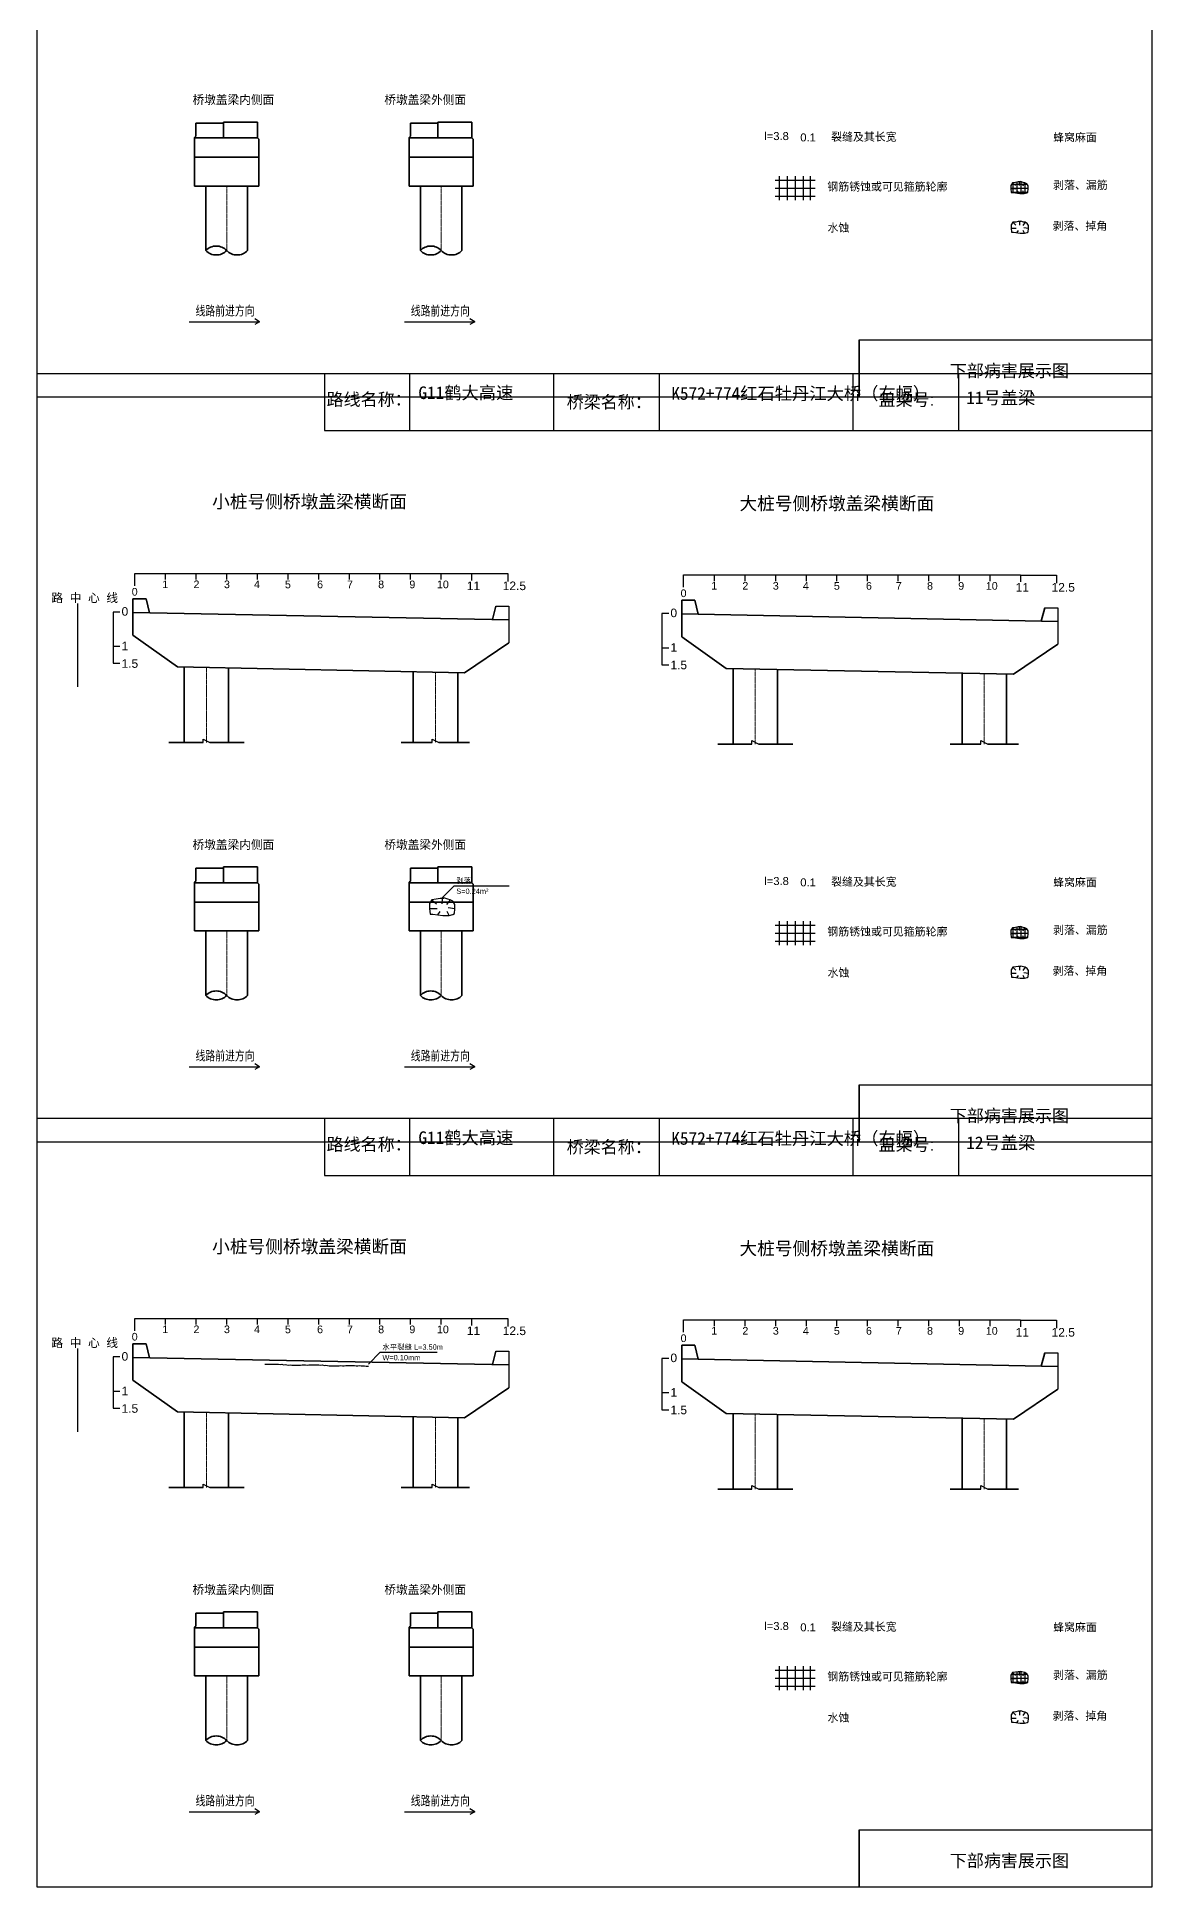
# Model space of a CAD drawing. Header units: millimetres. Extents: x 0 to 528, y -3530 to 23.
# Drawn here: x 0 to 528, y -3530 to -2653 of the extents above; entities that cross this region are included whole.
import ezdxf
from ezdxf.enums import TextEntityAlignment as Align

# ---------------------------------------------------------------- set-up
doc = ezdxf.new("R2010")
doc.units = ezdxf.units.MM
doc.linetypes.add('EBG_CENTER', pattern=[1.1, 0.8, -0.15, 0, -0.15])
doc.layers.add('Center', color=3, linetype='EBG_CENTER', lineweight=18)
doc.layers.add('中粗实线', color=4, linetype='Continuous', lineweight=35)
for name, color, linetype in [('图层1', 7, 'Continuous'), ('文字', 1, 'Continuous'), ('病害', 5, 'Continuous')]:
    doc.layers.add(name, color=color, linetype=linetype)
doc.styles.add('HAN', font='', dxfattribs={"width": 0.75})
doc.styles.get("Standard").update_dxf_attribs({"font": 'arial.ttf'})
doc.styles.get('HAN').set_extended_font_data('SimSun')

# ---------------------------------------------------------------- blocks, each defined once
blk = doc.blocks.new('88888')
for p, q in [((1243.215, -3599.279), (1245.415, -3599.279)), ((1245.415, -3599.279), (1245.261, -3599.19)), ((1245.415, -3599.279), (1245.261, -3599.367))]:
    blk.add_line(p, q)
at = {"layer": '文字', "color": 0, "style": 'HAN', "width": 0.75}
blk.add_text('线路前进方向', height=0.3, dxfattribs=at).set_placement((1244.335, -3599.082), align=Align.CENTER)
blk = doc.blocks.new('adfsd')
at = {"lineweight": -2, "ltscale": 0.5}
for p, q in [((1140.876, -3083.768), (1140.94, -3083.769)), ((1140.897, -3083.694), (1140.936, -3083.729)), ((1140.948, -3083.824), (1140.969, -3083.796)), ((1140.983, -3083.682), (1140.981, -3083.729)), ((1141.053, -3083.694), (1141.022, -3083.735)), ((1141.045, -3083.83), (1141.028, -3083.796)), ((1141.094, -3083.772), (1141.036, -3083.763))]:
    blk.add_line(p, q, dxfattribs=at)
blk.add_lwpolyline([(1141, -3083.682), (1140.967, -3083.682), (1140.934, -3083.69), (1140.897, -3083.694), (1140.876, -3083.727), (1140.876, -3083.768), (1140.88, -3083.818), (1140.905, -3083.818), (1140.991, -3083.83), (1141.045, -3083.83), (1141.078, -3083.822), (1141.09, -3083.814), (1141.094, -3083.772), (1141.094, -3083.735), (1141.078, -3083.707), (1141.053, -3083.694), (1141.033, -3083.69), (1141, -3083.678)], dxfattribs=at)

msp = doc.modelspace()

# ---------------------------------------------------------------- linework, layer by layer
at = {"color": 0}
for p, q in [((0, -2824), (0, -2459.76)), ((528.29, -2459.76), (528.29, -2824)), ((389.48, -2824), (389.48, -2796.92)), ((389.48, -2796.92), (528.29, -2796.92)), ((0, -2812.76), (528.29, -2812.76)), ((0, -3177), (0, -2812.76)), ((136.28, -2812.76), (136.28, -2839.84)), ((244.69, -2812.76), (244.69, -2839.84)), ((386.49, -2812.76), (386.49, -2839.84)), ((436.57, -2812.82), (436.57, -2839.9)), ((528.29, -2812.76), (528.29, -3177)), ((528.29, -2824), (0, -2824)), ((136.28, -2839.84), (528.29, -2839.84)), ((46.28, -2913.4), (46.28, -2907.6)), ((46.28, -2907.6), (60.79, -2907.6)), ((60.79, -2907.6), (60.79, -2910.5)), ((60.79, -2907.6), (75.3, -2907.6)), ((75.3, -2907.6), (89.8, -2907.6)), ((75.3, -2907.6), (75.3, -2910.5)), ((89.8, -2907.6), (104.31, -2907.6)), ((89.8, -2907.6), (89.8, -2910.5)), ((104.31, -2907.6), (118.82, -2907.6)), ((104.31, -2907.6), (104.31, -2910.5)), ((118.82, -2907.6), (133.32, -2907.6)), ((118.82, -2907.6), (118.82, -2910.5)), ((133.32, -2907.6), (147.83, -2907.6)), ((133.32, -2907.6), (133.32, -2910.5)), ((147.83, -2907.6), (162.34, -2907.6)), ((147.83, -2907.6), (147.83, -2910.5)), ((162.34, -2907.6), (176.84, -2907.6)), ((162.34, -2907.6), (162.34, -2910.5)), ((162.34, -2907.6), (173.94, -2907.6)), ((176.84, -2907.6), (191.35, -2907.6)), ((176.84, -2907.6), (176.84, -2910.5)), ((176.84, -2907.6), (179.74, -2907.6)), ((191.35, -2907.6), (205.85, -2907.6)), ((191.35, -2907.6), (191.35, -2910.5)), ((205.87, -2907.64), (205.87, -2910.89)), ((306.34, -2914.11), (306.34, -2908.3)), ((306.34, -2908.3), (320.85, -2908.3)), ((320.85, -2908.3), (320.85, -2911.2)), ((320.85, -2908.3), (335.36, -2908.3)), ((335.36, -2908.3), (349.86, -2908.3)), ((335.36, -2908.3), (335.36, -2911.2)), ((349.86, -2908.3), (364.37, -2908.3)), ((349.86, -2908.3), (349.86, -2911.2)), ((364.37, -2908.3), (378.88, -2908.3)), ((364.37, -2908.3), (364.37, -2911.2)), ((378.88, -2908.3), (393.38, -2908.3)), ((378.88, -2908.3), (378.88, -2911.2)), ((393.38, -2908.3), (407.89, -2908.3)), ((393.38, -2908.3), (393.38, -2911.2)), ((407.89, -2908.3), (422.39, -2908.3)), ((407.89, -2908.3), (407.89, -2911.2)), ((422.39, -2908.3), (436.9, -2908.3)), ((422.39, -2908.3), (422.39, -2911.2)), ((422.39, -2908.3), (434, -2908.3)), ((436.9, -2908.3), (451.41, -2908.3)), ((436.9, -2908.3), (436.9, -2911.2)), ((436.9, -2908.3), (439.8, -2908.3)), ((451.41, -2908.3), (465.91, -2908.3)), ((451.41, -2908.3), (451.41, -2911.2)), ((465.93, -2908.34), (465.93, -2911.59)), ((39.3, -2925.85), (36.06, -2925.85)), ((36.06, -2925.85), (36.06, -2950.15)), ((299.36, -2926.55), (296.12, -2926.55)), ((296.12, -2926.55), (296.12, -2950.85)), ((36.06, -2942.05), (39.3, -2942.05)), ((296.12, -2942.75), (299.36, -2942.75)), ((36.06, -2950.15), (39.3, -2950.15)), ((296.12, -2950.85), (299.36, -2950.85)), ((78.66, -2987.72), (78.66, -2986.1)), ((187.17, -2987.72), (187.17, -2986.1)), ((338.72, -2988.43), (338.72, -2986.81)), ((447.23, -2988.43), (447.23, -2986.81)), ((389.48, -3177), (389.48, -3149.92)), ((389.48, -3149.92), (528.29, -3149.92)), ((0, -3165.76), (528.29, -3165.76)), ((0, -3530), (0, -3165.76)), ((136.28, -3165.76), (136.28, -3192.84)), ((244.69, -3165.76), (244.69, -3192.84)), ((386.49, -3165.76), (386.49, -3192.84)), ((436.57, -3165.82), (436.57, -3192.9)), ((528.29, -3165.76), (528.29, -3530)), ((528.29, -3177), (0, -3177)), ((136.28, -3192.84), (528.29, -3192.84)), ((46.28, -3266.4), (46.28, -3260.6)), ((46.28, -3260.6), (60.79, -3260.6)), ((60.79, -3260.6), (60.79, -3263.5)), ((60.79, -3260.6), (75.3, -3260.6)), ((75.3, -3260.6), (89.8, -3260.6)), ((75.3, -3260.6), (75.3, -3263.5)), ((89.8, -3260.6), (104.31, -3260.6)), ((89.8, -3260.6), (89.8, -3263.5)), ((104.31, -3260.6), (118.82, -3260.6)), ((104.31, -3260.6), (104.31, -3263.5)), ((118.82, -3260.6), (133.32, -3260.6)), ((118.82, -3260.6), (118.82, -3263.5)), ((133.32, -3260.6), (147.83, -3260.6)), ((133.32, -3260.6), (133.32, -3263.5)), ((147.83, -3260.6), (162.34, -3260.6)), ((147.83, -3260.6), (147.83, -3263.5)), ((162.34, -3260.6), (176.84, -3260.6)), ((162.34, -3260.6), (162.34, -3263.5)), ((162.34, -3260.6), (173.94, -3260.6)), ((176.84, -3260.6), (191.35, -3260.6)), ((176.84, -3260.6), (176.84, -3263.5)), ((176.84, -3260.6), (179.74, -3260.6)), ((191.35, -3260.6), (205.85, -3260.6)), ((191.35, -3260.6), (191.35, -3263.5)), ((205.87, -3260.64), (205.87, -3263.89)), ((306.34, -3267.11), (306.34, -3261.3)), ((306.34, -3261.3), (320.85, -3261.3)), ((320.85, -3261.3), (320.85, -3264.2)), ((320.85, -3261.3), (335.36, -3261.3)), ((335.36, -3261.3), (349.86, -3261.3)), ((335.36, -3261.3), (335.36, -3264.2)), ((349.86, -3261.3), (364.37, -3261.3)), ((349.86, -3261.3), (349.86, -3264.2)), ((364.37, -3261.3), (378.88, -3261.3)), ((364.37, -3261.3), (364.37, -3264.2)), ((378.88, -3261.3), (393.38, -3261.3)), ((378.88, -3261.3), (378.88, -3264.2)), ((393.38, -3261.3), (407.89, -3261.3)), ((393.38, -3261.3), (393.38, -3264.2)), ((407.89, -3261.3), (422.39, -3261.3)), ((407.89, -3261.3), (407.89, -3264.2)), ((422.39, -3261.3), (436.9, -3261.3)), ((422.39, -3261.3), (422.39, -3264.2)), ((422.39, -3261.3), (434, -3261.3)), ((436.9, -3261.3), (451.41, -3261.3)), ((436.9, -3261.3), (436.9, -3264.2)), ((436.9, -3261.3), (439.8, -3261.3)), ((451.41, -3261.3), (465.91, -3261.3)), ((451.41, -3261.3), (451.41, -3264.2)), ((465.93, -3261.34), (465.93, -3264.59)), ((39.3, -3278.85), (36.06, -3278.85)), ((36.06, -3278.85), (36.06, -3303.15)), ((299.36, -3279.55), (296.12, -3279.55)), ((296.12, -3279.55), (296.12, -3303.85)), ((36.06, -3295.05), (39.3, -3295.05)), ((296.12, -3295.75), (299.36, -3295.75)), ((36.06, -3303.15), (39.3, -3303.15)), ((296.12, -3303.85), (299.36, -3303.85)), ((78.66, -3340.72), (78.66, -3339.1)), ((187.17, -3340.72), (187.17, -3339.1)), ((338.72, -3341.43), (338.72, -3339.81)), ((447.23, -3341.43), (447.23, -3339.81)), ((389.48, -3530), (389.48, -3502.92)), ((389.48, -3502.92), (528.29, -3502.92)), ((528.29, -3530), (0, -3530))]:
    msp.add_line(p, q, dxfattribs=at)
at = {"color": 1}
for p, q in [((349.74, -2721.26), (368.7, -2721.26)), ((349.74, -2725.06), (368.7, -2725.06)), ((351.64, -2719.37), (351.64, -2730.74)), ((355.43, -2719.37), (355.43, -2730.74)), ((359.22, -2719.37), (359.22, -2730.74)), ((363.01, -2719.37), (363.01, -2730.74)), ((366.26, -2719.34), (366.26, -2730.72)), ((461.36, -2724.97), (469.63, -2724.97)), ((461.75, -2723.08), (469.1, -2723.08)), ((462.28, -2722.43), (462.28, -2727.12)), ((464.18, -2722.13), (464.18, -2727.37)), ((466.07, -2722.13), (466.07, -2727.59)), ((467.97, -2722.43), (467.97, -2727.54)), ((349.74, -2728.85), (368.7, -2728.85)), ((461.5, -2726.87), (469.48, -2726.87)), ((19.16, -2921.85), (19.16, -2961.35)), ((349.74, -3074.26), (368.7, -3074.26)), ((351.64, -3072.37), (351.64, -3083.74)), ((355.43, -3072.37), (355.43, -3083.74)), ((359.22, -3072.37), (359.22, -3083.74)), ((363.01, -3072.37), (363.01, -3083.74)), ((366.26, -3072.34), (366.26, -3083.72)), ((461.75, -3076.08), (469.1, -3076.08)), ((462.28, -3075.43), (462.28, -3080.12)), ((464.18, -3075.13), (464.18, -3080.37)), ((466.07, -3075.13), (466.07, -3080.59)), ((467.97, -3075.43), (467.97, -3080.54)), ((349.74, -3078.06), (368.7, -3078.06)), ((349.74, -3081.85), (368.7, -3081.85)), ((461.36, -3077.97), (469.63, -3077.97)), ((461.5, -3079.87), (469.48, -3079.87)), ((19.16, -3274.85), (19.16, -3314.35)), ((349.74, -3427.26), (368.7, -3427.26)), ((351.64, -3425.37), (351.64, -3436.74)), ((355.43, -3425.37), (355.43, -3436.74)), ((359.22, -3425.37), (359.22, -3436.74)), ((363.01, -3425.37), (363.01, -3436.74)), ((366.26, -3425.34), (366.26, -3436.72)), ((349.74, -3431.06), (368.7, -3431.06)), ((349.74, -3434.85), (368.7, -3434.85)), ((461.36, -3430.97), (469.63, -3430.97)), ((461.5, -3432.87), (469.48, -3432.87)), ((461.75, -3429.08), (469.1, -3429.08)), ((462.28, -3428.43), (462.28, -3433.12)), ((464.18, -3428.13), (464.18, -3433.37)), ((466.07, -3428.13), (466.07, -3433.59)), ((467.97, -3428.43), (467.97, -3433.54))]:
    msp.add_line(p, q, dxfattribs=at)
for p, q in [((205.87, -2907.64), (223.01, -2907.64)), ((223.01, -2907.64), (223.01, -2911.46)), ((465.93, -2908.34), (483.07, -2908.34)), ((483.07, -2908.34), (483.07, -2912.17)), ((217.41, -2923.13), (223.61, -2923.13)), ((223.61, -2923.13), (223.61, -2929.6)), ((477.47, -2923.83), (483.67, -2923.83)), ((483.67, -2923.83), (483.67, -2930.31)), ((223.61, -2929.6), (223.61, -2940.45)), ((483.67, -2930.31), (483.67, -2941.16)), ((78.66, -2986.1), (81.9, -2987.72)), ((187.17, -2986.1), (190.41, -2987.72)), ((338.72, -2986.81), (341.96, -2988.43)), ((447.23, -2986.81), (450.47, -2988.43)), ((205.87, -3260.64), (223.01, -3260.64)), ((223.01, -3260.64), (223.01, -3264.46)), ((465.93, -3261.34), (483.07, -3261.34)), ((483.07, -3261.34), (483.07, -3265.17)), ((217.41, -3276.13), (223.61, -3276.13)), ((223.61, -3276.13), (223.61, -3282.6)), ((477.47, -3276.83), (483.67, -3276.83)), ((483.67, -3276.83), (483.67, -3283.31)), ((223.61, -3282.6), (223.61, -3293.45)), ((483.67, -3283.31), (483.67, -3294.16)), ((78.66, -3339.1), (81.9, -3340.72)), ((187.17, -3339.1), (190.41, -3340.72)), ((338.72, -3339.81), (341.96, -3341.43)), ((447.23, -3339.81), (450.47, -3341.43))]:
    msp.add_line(p, q)
at = {"color": 7}
for p, q in [((186, -3066.29), (189.53, -3066.35)), ((187.13, -3062.22), (189.31, -3064.11)), ((189.96, -3069.35), (191.1, -3067.8)), ((191.89, -3061.54), (191.77, -3064.11)), ((195.74, -3062.22), (194.01, -3064.45)), ((195.28, -3069.69), (194.35, -3067.8)), ((198, -3066.52), (194.79, -3066.01))]:
    msp.add_line(p, q, dxfattribs=at)
at = {"color": 0}
for points in [[(0, -2459.76), (528.29, -2459.76), (528.29, -2824), (0, -2824)], [(0, -2812.76), (528.29, -2812.76), (528.29, -3177), (0, -3177)], [(0, -3165.76), (528.29, -3165.76), (528.29, -3530), (0, -3530)]]:
    msp.add_lwpolyline(points, dxfattribs=at)
at = {"color": 7}
for points in [[(192, -3061.31), (197.66, -3055.66), (223.66, -3055.66)], [(192.79, -3061.54), (190.98, -3061.54), (189.17, -3061.99), (187.13, -3062.22), (186, -3064.03), (186, -3066.29), (186.23, -3069.01), (187.58, -3069.01), (192.34, -3069.69), (195.28, -3069.69), (197.09, -3069.23), (197.77, -3068.78), (198, -3066.52), (198, -3064.48), (197.09, -3062.9), (195.74, -3062.22), (194.6, -3061.99), (192.79, -3061.31)], [(157, -3282.3), (162.66, -3276.64), (189.66, -3276.64)], [(108, -3282.33), (108.8, -3282.31), (109.6, -3282.26), (110.4, -3282.21), (111.2, -3282.21), (112, -3282.26), (112.8, -3282.3), (113.6, -3282.28), (114.4, -3282.31), (115.2, -3282.4), (116, -3282.32), (116.8, -3282.51), (117.6, -3282.38), (118.4, -3282.54), (119.2, -3282.67), (120, -3282.55), (120.8, -3282.69), (121.6, -3282.76), (122.4, -3282.66), (123.2, -3282.68), (124, -3282.71), (124.8, -3282.68), (125.6, -3282.61), (126.4, -3282.58), (127.2, -3282.53), (128, -3282.66), (128.8, -3282.5), (129.6, -3282.61), (130.4, -3282.61), (131.2, -3282.54), (132, -3282.61), (132.8, -3282.6), (133.6, -3282.64), (134.4, -3282.66), (135.2, -3282.64), (136, -3282.81), (136.8, -3282.78), (137.6, -3282.91), (138.4, -3283.01), (139.2, -3282.97), (140, -3283.04), (140.8, -3283.09), (141.6, -3282.99), (142.4, -3282.98), (143.2, -3283.11), (144, -3282.94), (144.8, -3283.02), (145.6, -3283.01), (146.4, -3282.89), (147.2, -3282.88), (148, -3282.91), (148.8, -3282.94), (149.6, -3282.9), (150.4, -3282.88), (151.2, -3282.98), (152, -3283), (152.8, -3282.9), (153.6, -3283.09), (154.4, -3283.07), (155.2, -3283.07), (156, -3283.27), (156.8, -3283.18), (157, -3283.16)]]:
    msp.add_lwpolyline(points, dxfattribs=at)
at = {"layer": 'Center', "color": 1}
for p, q in [((89.87, -2723.99), (89.87, -2754.55)), ((191.5, -2723.99), (191.5, -2754.55)), ((80.28, -2952.16), (80.28, -2987.72)), ((340.34, -2952.87), (340.34, -2988.43)), ((188.79, -2954.33), (188.79, -2987.72)), ((448.85, -2955.04), (448.85, -2988.43)), ((89.87, -3076.99), (89.87, -3107.55)), ((191.5, -3076.99), (191.5, -3107.55)), ((80.28, -3305.16), (80.28, -3340.72)), ((188.79, -3307.33), (188.79, -3340.72)), ((340.34, -3305.87), (340.34, -3341.43)), ((448.85, -3308.04), (448.85, -3341.43)), ((89.87, -3429.99), (89.87, -3460.55)), ((191.5, -3429.99), (191.5, -3460.55))]:
    msp.add_line(p, q, dxfattribs=at)
at = {"layer": '中粗实线', "color": 0}
for p, q in [((75.31, -2694.26), (88.35, -2694.26)), ((75.31, -2694.26), (75.31, -2700.33)), ((88.35, -2693.66), (104.43, -2693.66)), ((88.35, -2693.66), (88.35, -2701.24)), ((104.43, -2693.66), (104.43, -2701.24)), ((176.93, -2694.26), (189.98, -2694.26)), ((176.93, -2694.26), (176.93, -2700.33)), ((189.98, -2693.66), (206.06, -2693.66)), ((189.98, -2693.66), (189.98, -2701.24)), ((206.06, -2693.66), (206.06, -2701.24)), ((75.31, -2700.33), (74.7, -2700.94)), ((74.7, -2723.99), (74.7, -2700.94)), ((74.7, -2701.24), (104.43, -2701.24)), ((104.43, -2701.24), (105.04, -2701.85)), ((105.04, -2723.99), (105.04, -2701.85)), ((176.93, -2700.33), (176.33, -2700.94)), ((176.33, -2723.99), (176.33, -2700.94)), ((176.33, -2701.24), (206.06, -2701.24)), ((206.06, -2701.24), (206.66, -2701.85)), ((206.66, -2723.99), (206.66, -2701.85)), ((74.7, -2710.34), (105.04, -2710.34)), ((176.33, -2710.34), (206.66, -2710.34)), ((74.7, -2723.99), (105.04, -2723.99)), ((80.01, -2723.99), (80.01, -2754.55)), ((99.73, -2723.99), (99.73, -2754.55)), ((176.33, -2723.99), (206.66, -2723.99)), ((181.64, -2723.99), (181.64, -2754.55)), ((201.36, -2723.99), (201.36, -2754.55)), ((45.46, -2926.04), (45.46, -2919.56)), ((45.46, -2919.56), (51.66, -2919.56)), ((45.46, -2926.04), (45.46, -2936.89)), ((223.61, -2929.6), (45.46, -2926.04)), ((51.66, -2919.56), (53.28, -2926.2)), ((217.41, -2923.13), (215.79, -2929.45)), ((305.52, -2926.74), (305.52, -2920.26)), ((305.52, -2920.26), (311.72, -2920.26)), ((305.52, -2926.74), (305.52, -2937.59)), ((483.67, -2930.31), (305.52, -2926.74)), ((311.72, -2920.26), (313.34, -2926.9)), ((477.47, -2923.83), (475.85, -2930.15)), ((45.46, -2936.89), (66.51, -2951.89)), ((202.55, -2954.61), (223.61, -2940.45)), ((305.52, -2937.59), (326.57, -2952.59)), ((462.61, -2955.31), (483.67, -2941.16)), ((202.55, -2954.61), (66.51, -2951.89)), ((69.75, -2951.95), (69.75, -2987.72)), ((90.81, -2952.37), (90.81, -2987.72)), ((178.26, -2954.12), (178.26, -2987.72)), ((462.61, -2955.31), (326.57, -2952.59)), ((329.81, -2952.65), (329.81, -2988.43)), ((350.87, -2953.08), (350.87, -2988.43)), ((199.32, -2954.54), (199.32, -2987.72)), ((438.32, -2954.82), (438.32, -2988.43)), ((459.38, -2955.25), (459.38, -2988.43)), ((78.66, -2987.72), (62.47, -2987.72)), ((98.1, -2987.72), (81.9, -2987.72)), ((187.17, -2987.72), (172.59, -2987.72)), ((204.98, -2987.72), (190.41, -2987.72)), ((338.72, -2988.43), (322.52, -2988.43)), ((358.15, -2988.43), (341.96, -2988.43)), ((447.23, -2988.43), (432.65, -2988.43)), ((465.04, -2988.43), (450.47, -2988.43)), ((75.31, -3047.26), (88.35, -3047.26)), ((75.31, -3047.26), (75.31, -3053.33)), ((88.35, -3046.66), (104.43, -3046.66)), ((88.35, -3046.66), (88.35, -3054.24)), ((104.43, -3046.66), (104.43, -3054.24)), ((176.93, -3047.26), (189.98, -3047.26)), ((176.93, -3047.26), (176.93, -3053.33)), ((189.98, -3046.66), (206.06, -3046.66)), ((189.98, -3046.66), (189.98, -3054.24)), ((206.06, -3046.66), (206.06, -3054.24)), ((75.31, -3053.33), (74.7, -3053.94)), ((74.7, -3076.99), (74.7, -3053.94)), ((74.7, -3054.24), (104.43, -3054.24)), ((104.43, -3054.24), (105.04, -3054.85)), ((105.04, -3076.99), (105.04, -3054.85)), ((176.93, -3053.33), (176.33, -3053.94)), ((176.33, -3076.99), (176.33, -3053.94)), ((176.33, -3054.24), (206.06, -3054.24)), ((206.06, -3054.24), (206.66, -3054.85)), ((206.66, -3076.99), (206.66, -3054.85)), ((74.7, -3063.34), (105.04, -3063.34)), ((176.33, -3063.34), (206.66, -3063.34)), ((74.7, -3076.99), (105.04, -3076.99)), ((80.01, -3076.99), (80.01, -3107.55)), ((99.73, -3076.99), (99.73, -3107.55)), ((176.33, -3076.99), (206.66, -3076.99)), ((181.64, -3076.99), (181.64, -3107.55)), ((201.36, -3076.99), (201.36, -3107.55)), ((45.46, -3279.04), (45.46, -3272.56)), ((45.46, -3272.56), (51.66, -3272.56)), ((51.66, -3272.56), (53.28, -3279.2)), ((217.41, -3276.13), (215.79, -3282.45)), ((305.52, -3279.74), (305.52, -3273.26)), ((305.52, -3273.26), (311.72, -3273.26)), ((311.72, -3273.26), (313.34, -3279.9)), ((477.47, -3276.83), (475.85, -3283.15)), ((45.46, -3279.04), (45.46, -3289.89)), ((223.61, -3282.6), (45.46, -3279.04)), ((305.52, -3279.74), (305.52, -3290.59)), ((483.67, -3283.31), (305.52, -3279.74)), ((45.46, -3289.89), (66.51, -3304.89)), ((202.55, -3307.61), (223.61, -3293.45)), ((305.52, -3290.59), (326.57, -3305.59)), ((462.61, -3308.31), (483.67, -3294.16)), ((202.55, -3307.61), (66.51, -3304.89)), ((69.75, -3304.95), (69.75, -3340.72)), ((90.81, -3305.37), (90.81, -3340.72)), ((178.26, -3307.12), (178.26, -3340.72)), ((199.32, -3307.54), (199.32, -3340.72)), ((462.61, -3308.31), (326.57, -3305.59)), ((329.81, -3305.65), (329.81, -3341.43)), ((350.87, -3306.08), (350.87, -3341.43)), ((438.32, -3307.82), (438.32, -3341.43)), ((459.38, -3308.25), (459.38, -3341.43)), ((78.66, -3340.72), (62.47, -3340.72)), ((98.1, -3340.72), (81.9, -3340.72)), ((187.17, -3340.72), (172.59, -3340.72)), ((204.98, -3340.72), (190.41, -3340.72)), ((338.72, -3341.43), (322.52, -3341.43)), ((358.15, -3341.43), (341.96, -3341.43)), ((447.23, -3341.43), (432.65, -3341.43)), ((465.04, -3341.43), (450.47, -3341.43)), ((75.31, -3400.26), (88.35, -3400.26)), ((75.31, -3400.26), (75.31, -3406.33)), ((88.35, -3399.66), (104.43, -3399.66)), ((88.35, -3399.66), (88.35, -3407.24)), ((104.43, -3399.66), (104.43, -3407.24)), ((176.93, -3400.26), (189.98, -3400.26)), ((176.93, -3400.26), (176.93, -3406.33)), ((189.98, -3399.66), (206.06, -3399.66)), ((189.98, -3399.66), (189.98, -3407.24)), ((206.06, -3399.66), (206.06, -3407.24)), ((75.31, -3406.33), (74.7, -3406.94)), ((74.7, -3429.99), (74.7, -3406.94)), ((74.7, -3407.24), (104.43, -3407.24)), ((104.43, -3407.24), (105.04, -3407.85)), ((105.04, -3429.99), (105.04, -3407.85)), ((176.93, -3406.33), (176.33, -3406.94)), ((176.33, -3429.99), (176.33, -3406.94)), ((176.33, -3407.24), (206.06, -3407.24)), ((206.06, -3407.24), (206.66, -3407.85)), ((206.66, -3429.99), (206.66, -3407.85)), ((74.7, -3416.34), (105.04, -3416.34)), ((176.33, -3416.34), (206.66, -3416.34)), ((74.7, -3429.99), (105.04, -3429.99)), ((80.01, -3429.99), (80.01, -3460.55)), ((99.73, -3429.99), (99.73, -3460.55)), ((176.33, -3429.99), (206.66, -3429.99)), ((181.64, -3429.99), (181.64, -3460.55)), ((201.36, -3429.99), (201.36, -3460.55))]:
    msp.add_line(p, q, dxfattribs=at)
for centre, start, end in [((84.94, -2759.22), 43.44342, 136.55658), ((186.57, -2759.22), 43.44342, 136.55658), ((84.94, -2749.89), 223.44342, 316.55658), ((94.8, -2749.89), 223.44342, 316.55658), ((186.57, -2749.89), 223.44342, 316.55658), ((196.43, -2749.89), 223.44342, 316.55658), ((84.94, -3112.22), 43.44342, 136.55658), ((84.94, -3102.89), 223.44342, 316.55658), ((94.8, -3102.89), 223.44342, 316.55658), ((186.57, -3112.22), 43.44342, 136.55658), ((186.57, -3102.89), 223.44342, 316.55658), ((196.43, -3102.89), 223.44342, 316.55658), ((84.94, -3465.22), 43.44342, 136.55658), ((84.94, -3455.89), 223.44342, 316.55658), ((94.8, -3455.89), 223.44342, 316.55658), ((186.57, -3465.22), 43.44342, 136.55658), ((186.57, -3455.89), 223.44342, 316.55658), ((196.43, -3455.89), 223.44342, 316.55658)]:
    msp.add_arc(centre, 6.79, start, end, dxfattribs=at)
at = {"layer": '病害', "color": 5}
for p, q in [((389.48, -2796.92), (528.29, -2796.92)), ((389.48, -2796.92), (389.48, -2824)), ((528.29, -2796.92), (528.29, -2824)), ((136.28, -2812.76), (136.28, -2839.84)), ((244.69, -2812.76), (244.69, -2839.84)), ((386.49, -2812.76), (386.49, -2839.84)), ((528.29, -2812.76), (528.29, -2839.84)), ((136.28, -2839.84), (385.94, -2839.84)), ((385.94, -2839.84), (528.29, -2839.84)), ((389.48, -3149.92), (528.29, -3149.92)), ((389.48, -3149.92), (389.48, -3177)), ((528.29, -3149.92), (528.29, -3177)), ((136.28, -3165.76), (136.28, -3192.84)), ((244.69, -3165.76), (244.69, -3192.84)), ((386.49, -3165.76), (386.49, -3192.84)), ((528.29, -3165.76), (528.29, -3192.84)), ((136.28, -3192.84), (385.94, -3192.84)), ((385.94, -3192.84), (528.29, -3192.84)), ((389.48, -3502.92), (528.29, -3502.92)), ((389.48, -3502.92), (389.48, -3530)), ((528.29, -3502.92), (528.29, -3530))]:
    msp.add_line(p, q, dxfattribs=at)
at = {"layer": '病害', "color": 0}
for p, q in [((176.54, -2812.76), (176.54, -2839.84)), ((294.76, -2812.76), (294.76, -2839.84)), ((176.54, -3165.76), (176.54, -3192.84)), ((294.76, -3165.76), (294.76, -3192.84))]:
    msp.add_line(p, q, dxfattribs=at)

# ---------------------------------------------------------------- block references
for name, p, xscale, yscale, zscale in [('adfsd', (-42801.42, 114213.3), 37.92066608813975, 37.92066608813975, 37.92066608813975), ('adfsd', (-42801.27, 114194.53), 37.92066608813975, 37.92066608813975, 37.92066608813975), ('88888', (-18785.32, 51806.47), 15.16826643525591, 15.16826643525591, 15.16826643525591), ('88888', (-18683.32, 51806.47), 15.16826643525591, 15.16826643525591, 15.16826643525591), ('adfsd', (-42801.42, 113860.3), 37.92066608813975, 37.92066608813975, 37.92066608813975), ('adfsd', (-42801.27, 113841.53), 37.92066608813975, 37.92066608813975, 37.92066608813975), ('88888', (-18785.32, 51453.47), 15.16826643525591, 15.16826643525591, 15.16826643525591), ('88888', (-18683.32, 51453.47), 15.16826643525591, 15.16826643525591, 15.16826643525591), ('adfsd', (-42801.42, 113507.3), 37.92066608813975, 37.92066608813975, 37.92066608813975), ('adfsd', (-42801.27, 113488.53), 37.92066608813975, 37.92066608813975, 37.92066608813975), ('88888', (-18785.32, 51100.47), 15.16826643525591, 15.16826643525591, 15.16826643525591), ('88888', (-18683.32, 51100.47), 15.16826643525591, 15.16826643525591, 15.16826643525591)]:
    msp.add_blockref(name, p, dxfattribs=dict(xscale=xscale, yscale=yscale, zscale=zscale))

# ---------------------------------------------------------------- texts
for s, height, p in [('路  中  心  线', 4.049, (6.85, -2921.19)), ('0', 3.63, (44.88, -2918.07)), ('1', 3.63, (59.38, -2914.55)), ('2', 3.63, (74.14, -2914.55)), ('3', 3.63, (88.58, -2914.55)), ('4', 3.63, (102.82, -2914.55)), ('5', 3.63, (117.48, -2914.59)), ('6', 3.63, (132.7, -2914.59)), ('7', 3.63, (146.89, -2914.59)), ('8', 3.63, (161.64, -2914.59)), ('9', 3.63, (176.42, -2914.59)), ('10', 3.627, (189.49, -2914.59)), ('11', 4.071, (203.64, -2915.48)), ('12.5', 4.071, (220.65, -2915.48)), ('0', 3.63, (304.94, -2918.78)), ('1', 3.63, (319.44, -2915.25)), ('2', 3.63, (334.2, -2915.25)), ('3', 3.63, (348.64, -2915.25)), ('4', 3.63, (362.88, -2915.25)), ('5', 3.63, (377.54, -2915.29)), ('6', 3.63, (392.76, -2915.29)), ('7', 3.63, (406.94, -2915.29)), ('8', 3.63, (421.7, -2915.29)), ('9', 3.63, (436.48, -2915.29)), ('10', 3.627, (449.55, -2915.29)), ('11', 4.071, (463.7, -2916.18)), ('12.5', 4.071, (480.71, -2916.18)), ('0', 4.05, (40.07, -2927.59)), ('0', 4.05, (300.13, -2928.29)), ('1', 4.05, (40.07, -2943.97)), ('1', 4.05, (300.13, -2944.67)), ('1.5', 4.049, (40.07, -2952.29)), ('1.5', 4.049, (300.13, -2952.99)), ('路  中  心  线', 4.049, (6.85, -3274.19)), ('0', 3.63, (44.88, -3271.07)), ('1', 3.63, (59.38, -3267.55)), ('2', 3.63, (74.14, -3267.55)), ('3', 3.63, (88.58, -3267.55)), ('4', 3.63, (102.82, -3267.55)), ('5', 3.63, (117.48, -3267.59)), ('6', 3.63, (132.7, -3267.59)), ('7', 3.63, (146.89, -3267.59)), ('8', 3.63, (161.64, -3267.59)), ('9', 3.63, (176.42, -3267.59)), ('10', 3.627, (189.49, -3267.59)), ('11', 4.071, (203.64, -3268.48)), ('12.5', 4.071, (220.65, -3268.48)), ('0', 3.63, (304.94, -3271.78)), ('1', 3.63, (319.44, -3268.25)), ('2', 3.63, (334.2, -3268.25)), ('3', 3.63, (348.64, -3268.25)), ('4', 3.63, (362.88, -3268.25)), ('5', 3.63, (377.54, -3268.29)), ('6', 3.63, (392.76, -3268.29)), ('7', 3.63, (406.94, -3268.29)), ('8', 3.63, (421.7, -3268.29)), ('9', 3.63, (436.48, -3268.29)), ('10', 3.627, (449.55, -3268.29)), ('11', 4.071, (463.7, -3269.18)), ('12.5', 4.071, (480.71, -3269.18)), ('0', 4.05, (40.07, -3280.59)), ('0', 4.05, (300.13, -3281.29)), ('1', 4.05, (40.07, -3296.97)), ('1', 4.05, (300.13, -3297.67)), ('1.5', 4.049, (40.07, -3305.29)), ('1.5', 4.049, (300.13, -3305.99))]:
    msp.add_text(s, height=height).set_placement(p)
at = {"color": 7}
for s, p in [('剥落', (198.66, -3054.41)), ('S=0.24m²', (198.66, -3059.41)), ('W=0.10mm', (163.66, -3280.39)), ('水平裂缝 L=3.50m', (163.66, -3275.39))]:
    msp.add_text(s, height=2.5, dxfattribs=at).set_placement(p)
at = {"char_height": 6, "attachment_point": 1}
for s, insert in [('{\\fSimSun|b0|i0|c134|p2;G11鹤大高速}', (180.72, -2818.94)), ('{\\fSimSun|b0|i0|c134|p2;K572+774红石牡丹江大桥（右幅）}', (300.54, -2819.28)), ('{\\fSimSun|b0|i0|c134|p2;11号盖梁}', (440.26, -2821.34)), ('{\\fSimSun|b0|i0|c134|p2;G11鹤大高速}', (180.72, -3171.94)), ('{\\fSimSun|b0|i0|c134|p2;K572+774红石牡丹江大桥（右幅）}', (300.54, -3172.28)), ('{\\fSimSun|b0|i0|c134|p2;12号盖梁}', (440.26, -3174.34))]:
    msp.add_mtext(s, dxfattribs=dict(at, insert=insert))
at = {"layer": '图层1'}
for s, p in [('下部病害展示图', (432.51, -2814.46)), ('路线名称：', (137.2, -2828.04)), ('桥梁名称：', (250.96, -2829.28)), ('盖梁号:', (398.73, -2828.13)), ('下部病害展示图', (432.51, -3167.46)), ('路线名称：', (137.2, -3181.04)), ('桥梁名称：', (250.96, -3182.28)), ('盖梁号:', (398.73, -3181.13)), ('下部病害展示图', (432.51, -3520.46))]:
    msp.add_text(s, height=5.909, dxfattribs=at).set_placement(p)
at = {"layer": '图层1', "attachment_point": 1}
for s, insert, char_height in [('l=3.8', (344.59, -2698.43), 3.792), ('0.1', (361.66, -2699.06), 3.792), ('裂缝及其长宽', (376.26, -2698.79), 3.792), ('蜂窝麻面', (481.44, -2699.02), 3.792), ('钢筋锈蚀或可见箍筋轮廓', (374.48, -2722.39), 3.7921), ('剥落、漏筋', (481.44, -2721.64), 3.792), ('水蚀', (374.55, -2741.88), 3.792), ('剥落、掉角', (481.21, -2741.01), 3.792), ('l=3.8', (344.59, -3051.43), 3.792), ('0.1', (361.66, -3052.06), 3.792), ('裂缝及其长宽', (376.26, -3051.79), 3.792), ('蜂窝麻面', (481.44, -3052.02), 3.792), ('钢筋锈蚀或可见箍筋轮廓', (374.48, -3075.39), 3.7921), ('剥落、漏筋', (481.44, -3074.64), 3.792), ('水蚀', (374.55, -3094.88), 3.792), ('剥落、掉角', (481.21, -3094.01), 3.792), ('l=3.8', (344.59, -3404.43), 3.792), ('0.1', (361.66, -3405.06), 3.792), ('裂缝及其长宽', (376.26, -3404.79), 3.792), ('蜂窝麻面', (481.44, -3405.02), 3.792), ('剥落、漏筋', (481.44, -3427.64), 3.792), ('钢筋锈蚀或可见箍筋轮廓', (374.48, -3428.39), 3.7921), ('水蚀', (374.55, -3447.88), 3.792), ('剥落、掉角', (481.21, -3447.01), 3.792)]:
    msp.add_mtext(s, dxfattribs=dict(at, insert=insert, char_height=char_height))
at = {"layer": '文字', "color": 0}
for s, height, p in [('桥墩盖梁内侧面', 4.054, (73.7, -2685.12)), ('桥墩盖梁外侧面', 4.054, (164.57, -2685.12)), ('小桩号侧桥墩盖梁横断面', 6.1502, (82.97, -2876.59)), ('大桩号侧桥墩盖梁横断面', 6.1502, (332.81, -2877.47)), ('桥墩盖梁内侧面', 4.054, (73.7, -3038.12)), ('桥墩盖梁外侧面', 4.054, (164.57, -3038.12)), ('小桩号侧桥墩盖梁横断面', 6.1502, (82.97, -3229.59)), ('大桩号侧桥墩盖梁横断面', 6.1502, (332.81, -3230.47)), ('桥墩盖梁内侧面', 4.054, (73.7, -3391.12)), ('桥墩盖梁外侧面', 4.054, (164.57, -3391.12))]:
    msp.add_text(s, height=height, dxfattribs=at).set_placement(p)

doc.saveas('drawing.dxf')
